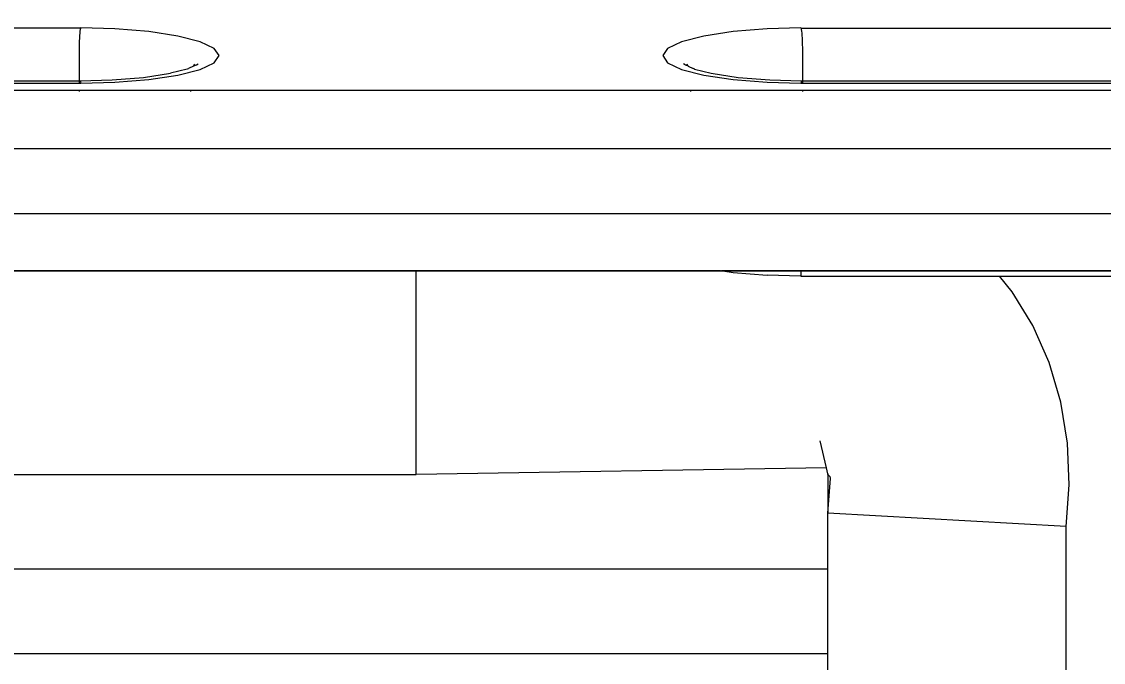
# Model space of a CAD drawing. Extents: x 3552052 to 4102982, y -707811 to -630695.
# Drawn here: x 3697214.2 to 3697434.7, y -691379.4 to -691248.8 of the extents above; entities that cross this region are included whole.
import ezdxf

# ---------------------------------------------------------------- set-up
doc = ezdxf.new("R2010")
doc.units = 0
doc.header["$LTSCALE"] = 6
doc.header["$MEASUREMENT"] = 0
doc.layers.get('Defpoints').update_dxf_attribs({"linetype": 'CONTINUOUS', "lineweight": 0})
doc.layers.add('ELE-4M UPS P.SB', color=3, linetype='CONTINUOUS', lineweight=0)
doc.layers.add('EQP', color=6, linetype='CONTINUOUS', lineweight=0)
doc.styles.add('ROMANS', font='romans.shx')
doc.dimstyles.new('AEPL1', dxfattribs={"dimtxt": 100, "dimasz": 75, "dimexe": 1.25, "dimexo": 50, "dimtad": 0, "dimdec": 0, "dimtxsty": 'ROMANS', "dimcen": 2.5, "dimclrd": 7, "dimclre": 7, "dimadec": 0, "dimazin": 0, "dimtfac": 1, "dimtdec": 0, "dimtmove": 0, "dimatfit": 3, "dimfxl": 1, "dimlwd": 0, "dimlwe": 0, "dimarcsym": 0})

# ---------------------------------------------------------------- blocks, each defined once
blk = doc.blocks.new('*D188')
at = {"layer": 'Defpoints', "color": 0, "linetype": 'ByBlock', "transparency": 16777216}
for p in [(3696598.37, -689428.17), (3697303.87, -689428.17), (3696928.12, -692148.4)]:
    blk.add_point(p, dxfattribs=at)
at = {"layer": 'ELE-4M UPS P.SB', "color": 7, "linetype": 'ByBlock', "lineweight": 0, "transparency": 16777216}
for p, q in [((3697253.87, -689428.17), (3696597.12, -689428.17)), ((3696598.37, -689503.17), (3696598.37, -690611.47)), ((3696598.37, -692073.4), (3696598.37, -690965.1)), ((3696878.12, -692148.4), (3696597.12, -692148.4))]:
    blk.add_line(p, q, dxfattribs=at)
at = {"layer": 'ELE-4M UPS P.SB', "color": 7, "linetype": 'ByBlock', "transparency": 16777216}
for points in [[(3696610.87, -689503.17), (3696585.87, -689503.17), (3696598.37, -689428.17)], [(3696585.87, -692073.4), (3696610.87, -692073.4), (3696598.37, -692148.4)]]:
    blk.add_solid(points, dxfattribs=at)
at = {"layer": 'ELE-4M UPS P.SB', "color": 0, "linetype": 'ByBlock', "transparency": 16777216, "insert": (3696598.37, -690788.28), "char_height": 100, "attachment_point": 5, "rotation": 90, "style": 'ROMANS'}
blk.add_mtext('2720', dxfattribs=at)
blk = doc.blocks.new('Philips+Ultrasound+fr')
at = {"layer": 'EQP'}
for p, q in [((-7.521, 13.977), (-15.115, 13.977)), ((-7.545, 13.781), (-7.547, 13.724)), ((-7.541, 13.834), (-7.545, 13.781)), ((-7.538, 13.879), (-7.541, 13.834)), ((-7.534, 13.917), (-7.538, 13.879)), ((-7.53, 13.947), (-7.534, 13.917)), ((-7.526, 13.967), (-7.53, 13.947)), ((-7.521, 13.977), (-7.526, 13.967)), ((-7.517, 13.978), (-7.521, 13.977)), ((-6.864, 13.961), (-7.517, 13.978)), ((-6.208, 13.908), (-6.864, 13.961)), ((-5.645, 13.823), (-6.208, 13.908)), ((-5.213, 13.713), (-5.645, 13.823)), ((4.509, 13.823), (4.077, 13.713)), ((5.072, 13.908), (4.509, 13.823)), ((5.728, 13.961), (5.072, 13.908)), ((6.381, 13.978), (5.728, 13.961)), ((6.385, 13.977), (6.381, 13.978)), ((6.389, 13.967), (6.385, 13.977)), ((6.385, 13.977), (13.979, 13.977)), ((6.394, 13.947), (6.389, 13.967)), ((6.398, 13.917), (6.394, 13.947)), ((6.402, 13.879), (6.398, 13.917)), ((6.405, 13.834), (6.402, 13.879)), ((6.409, 13.781), (6.405, 13.834)), ((6.411, 13.724), (6.409, 13.781)), ((-7.551, 13.597), (-7.552, 13.532)), ((-7.55, 13.662), (-7.551, 13.597)), ((-7.547, 13.724), (-7.55, 13.662)), ((-4.941, 13.584), (-5.213, 13.713)), ((-4.849, 13.446), (-4.941, 13.584)), ((3.805, 13.584), (3.713, 13.446)), ((4.077, 13.713), (3.805, 13.584)), ((6.413, 13.662), (6.411, 13.724)), ((6.415, 13.597), (6.413, 13.662)), ((6.416, 13.532), (6.415, 13.597)), ((-7.552, 13.532), (-7.552, 13.467)), ((-7.552, 13.467), (-7.552, 12.959)), ((-4.941, 13.308), (-4.849, 13.446)), ((3.713, 13.446), (3.805, 13.308)), ((6.416, 13.467), (6.416, 13.532)), ((6.416, 12.959), (6.416, 13.467)), ((-5.462, 13.185), (-5.784, 13.103)), ((-5.645, 13.069), (-5.213, 13.179)), ((-5.462, 13.185), (-5.458, 13.19)), ((-5.458, 13.19), (-5.438, 13.195)), ((-5.341, 13.241), (-5.438, 13.195)), ((-5.341, 13.241), (-5.337, 13.247)), ((-5.337, 13.247), (-5.316, 13.282)), ((-5.337, 13.247), (-5.285, 13.268)), ((-5.285, 13.268), (-5.251, 13.288)), ((-5.213, 13.179), (-4.941, 13.308)), ((3.805, 13.308), (4.077, 13.179)), ((4.077, 13.179), (4.509, 13.069)), ((4.148, 13.268), (4.115, 13.288)), ((4.148, 13.268), (4.201, 13.247)), ((4.201, 13.247), (4.18, 13.282)), ((4.205, 13.241), (4.201, 13.247)), ((4.205, 13.241), (4.302, 13.195)), ((4.322, 13.19), (4.302, 13.195)), ((4.326, 13.185), (4.322, 13.19)), ((4.326, 13.185), (4.648, 13.103)), ((-15.084, 12.959), (-7.552, 12.959)), ((-7.552, 12.959), (-7.552, 12.954)), ((-7.552, 12.959), (-7.53, 12.959)), ((-7.534, 12.954), (-7.53, 12.959)), ((-7.53, 12.959), (-6.915, 12.975)), ((-7.53, 12.959), (-7.526, 12.954)), ((-7.526, 12.954), (-7.521, 12.939)), ((-6.915, 12.975), (-6.307, 13.024)), ((-6.864, 12.931), (-6.208, 12.984)), ((-6.307, 13.024), (-5.784, 13.103)), ((-6.208, 12.984), (-5.645, 13.069)), ((4.509, 13.069), (5.072, 12.984)), ((4.648, 13.103), (5.17, 13.024)), ((5.072, 12.984), (5.728, 12.931)), ((5.17, 13.024), (5.779, 12.975)), ((5.779, 12.975), (6.394, 12.959)), ((6.389, 12.954), (6.385, 12.939)), ((6.394, 12.959), (6.389, 12.954)), ((6.398, 12.954), (6.394, 12.959)), ((6.394, 12.959), (6.416, 12.959)), ((6.416, 12.954), (6.416, 12.959)), ((6.416, 12.959), (13.948, 12.959)), ((-15.084, 12.914), (-7.552, 12.914)), ((-15.084, 12.778), (-7.552, 12.778)), ((-7.552, 12.939), (-7.552, 12.914)), ((-7.552, 12.914), (-7.541, 12.916)), ((-7.552, 12.778), (-7.552, 12.753)), ((-7.552, 12.778), (-5.394, 12.778)), ((-7.541, 12.916), (-7.538, 12.939)), ((-7.541, 12.916), (-7.517, 12.914)), ((-7.521, 12.939), (-7.517, 12.914)), ((-7.517, 12.914), (-6.864, 12.931)), ((-5.394, 12.778), (4.258, 12.78)), ((-5.394, 12.753), (-5.394, 12.778)), ((4.258, 12.753), (4.258, 12.78)), ((4.258, 12.78), (6.416, 12.778)), ((5.728, 12.931), (6.381, 12.914)), ((6.385, 12.939), (6.381, 12.914)), ((6.381, 12.914), (6.405, 12.916)), ((6.405, 12.916), (6.402, 12.939)), ((6.405, 12.916), (6.416, 12.914)), ((6.416, 12.914), (6.416, 12.939)), ((6.416, 12.914), (13.948, 12.914)), ((6.416, 12.753), (6.416, 12.778)), ((6.416, 12.778), (13.95, 12.778)), ((17.129, 11.644), (-17.436, 11.644)), ((17.129, 10.391), (-17.436, 10.391)), ((-1.043, 9.282), (-12.22, 9.282)), ((-1.043, 9.294), (-12.21, 9.294)), ((4.829, 9.294), (-1.043, 9.294)), ((-1.043, 9.294), (-1.043, 9.282)), ((4.911, 9.282), (-1.043, 9.282)), ((-1.043, 5.36), (-1.043, 9.282)), ((4.829, 9.294), (4.849, 9.291)), ((6.381, 9.294), (4.849, 9.291)), ((4.849, 9.291), (4.911, 9.282)), ((4.911, 9.282), (5.072, 9.258)), ((6.381, 9.282), (4.911, 9.282)), ((5.072, 9.258), (5.728, 9.205)), ((6.381, 9.188), (5.728, 9.205)), ((13.983, 9.294), (6.381, 9.294)), ((6.381, 9.294), (6.381, 9.282)), ((6.381, 9.282), (6.381, 9.188)), ((13.983, 9.282), (6.381, 9.282)), ((6.381, 9.188), (10.211, 9.188)), ((10.458, 8.885), (10.211, 9.188)), ((10.211, 9.188), (13.983, 9.188)), ((10.855, 8.234), (10.458, 8.885)), ((11.169, 7.52), (10.855, 8.234)), ((11.395, 6.76), (11.169, 7.52)), ((11.526, 5.969), (11.395, 6.76)), ((6.872, 5.492), (6.752, 6.008)), ((11.56, 5.163), (11.526, 5.969)), ((6.872, 5.492), (-1.043, 5.36)), ((6.899, 5.377), (6.872, 5.492)), ((-8.819, 5.36), (-1.043, 5.36)), ((6.906, 5.345), (6.899, 5.377)), ((6.899, 5.377), (6.899, 4.618)), ((6.899, 4.618), (6.951, 5.282)), ((6.914, 5.343), (6.906, 5.345)), ((6.921, 5.34), (6.914, 5.343)), ((6.927, 5.335), (6.921, 5.34)), ((6.933, 5.33), (6.927, 5.335)), ((6.939, 5.323), (6.933, 5.33)), ((6.943, 5.316), (6.939, 5.323)), ((6.947, 5.308), (6.943, 5.316)), ((6.949, 5.3), (6.947, 5.308)), ((6.951, 5.291), (6.949, 5.3)), ((6.951, 5.282), (6.951, 5.291)), ((11.497, 4.36), (11.56, 5.163)), ((6.899, 3.54), (6.899, 4.618)), ((11.497, 4.36), (6.899, 4.618)), ((11.497, 1.564), (11.497, 4.36)), ((-8.985, 3.54), (6.899, 3.54)), ((6.899, 1.908), (6.899, 3.54)), ((-8.985, 1.908), (6.899, 1.908)), ((6.899, 1.564), (6.899, 1.908))]:
    blk.add_line(p, q, dxfattribs=at)

msp = doc.modelspace()

# ---------------------------------------------------------------- block references
at = {"layer": 'EQP', "xscale": 10.563337682935, "yscale": 10.563337682935, "zscale": 10.563337682935}
msp.add_blockref('Philips+Ultrasound+fr', (3697305.65, -691397.74), dxfattribs=at)

# ---------------------------------------------------------------- dimensions: what is measured, and where the dimension line sits
at = {"layer": 'ELE-4M UPS P.SB', "color": 0, "linetype": 'ByBlock'}
dim = msp.add_linear_dim(base=(3696598.37, -689428.17), p1=(3696928.12, -692148.4), p2=(3697303.87, -689428.17), angle=90, dimstyle='AEPL1', dxfattribs=at)
dim.commit()
dim.dimension.update_dxf_attribs({"geometry": '*D188', "text_midpoint": (3696598.37, -690788.28)})

doc.saveas('drawing.dxf')
